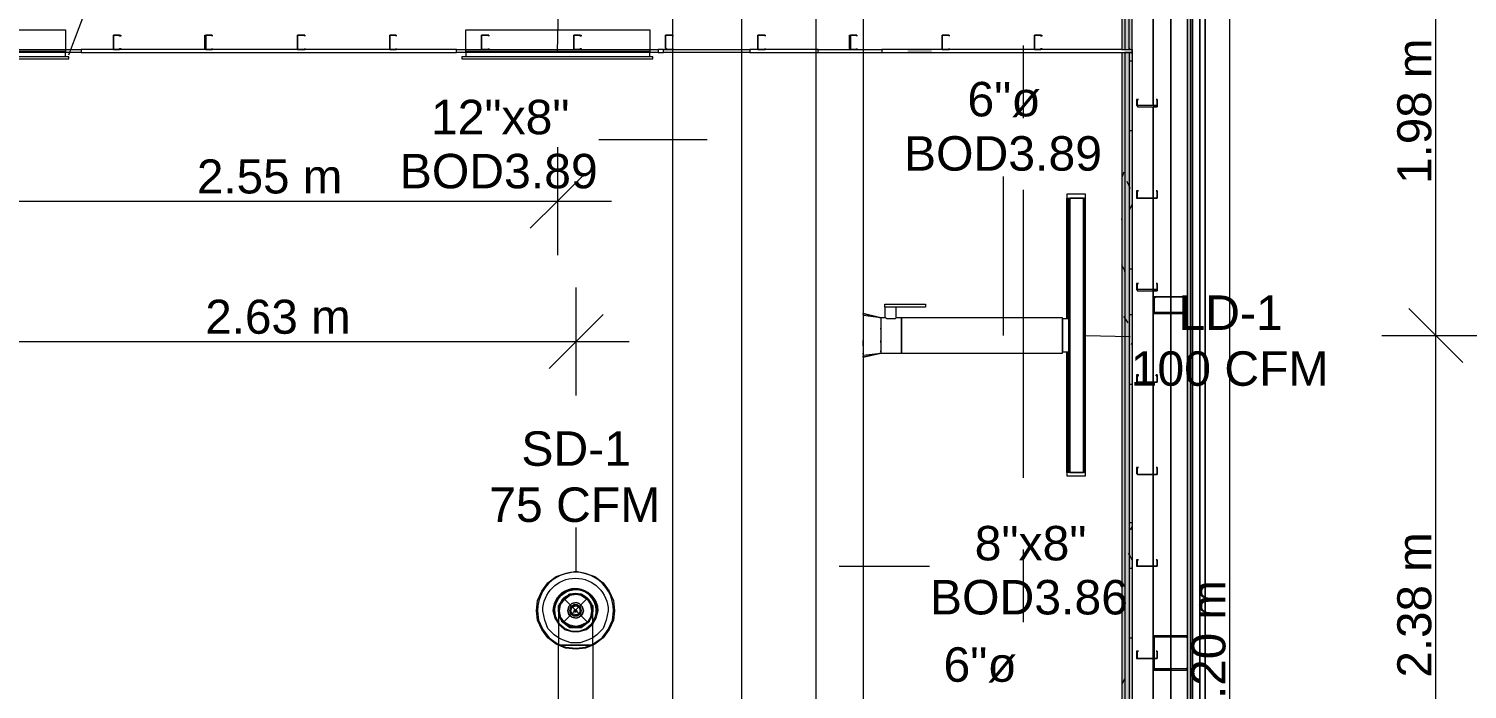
# Model space of a CAD drawing. Header units: metres. Extents: x -2 to 237, y -8 to 52.
# Drawn here: x 51.59 to 57.93, y 19.06 to 21.97 of the extents above; entities that cross this region are included whole.
import ezdxf

# ---------------------------------------------------------------- set-up
doc = ezdxf.new("R2010")
doc.units = ezdxf.units.M
doc.layers.add('HVAC - Ductos', color=5, linetype='Continuous', lineweight=0)
doc.layers.add('PDF2_Text', color=7, linetype='Continuous', lineweight=0)
doc.layers.add('PDF2_Geometry', color=7, linetype='Continuous', lineweight=0, true_color=0xaaaaaa)
doc.layers.add('PDF2_Solid Fills', color=7, linetype='Continuous', lineweight=0, true_color=0xffffff)
doc.styles.add('PDF Helvetica', font='')
doc.styles.get('PDF Helvetica').set_extended_font_data('Helvetica')

msp = doc.modelspace()

# ---------------------------------------------------------------- hatches: boundary and pattern name
at = {"layer": 'PDF2_Solid Fills', "lineweight": 0, "transparency": 33554559}
h = msp.add_hatch(color=256, dxfattribs=at)
h.paths.add_polyline_path([(56.4217, 35.0866), (56.4217, 47.2953), (56.408, 47.2953), (56.408, 35.0866)])
h.paths.add_polyline_path([(56.4217, 21.8644), (56.408, 21.8644), (56.408, 9.5549), (56.4217, 9.5549)])
h.paths.add_polyline_path([(56.4217, 23.3686), (56.408, 23.3686), (56.408, 21.8782), (56.4217, 21.8782)])
h.paths.add_polyline_path([(56.4217, 33.5547), (56.408, 33.5547), (56.408, 23.387), (56.4217, 23.387)])
h.paths.add_polyline_path([(56.4217, 35.0728), (56.408, 35.0728), (56.408, 33.5685), (56.4217, 33.5685)])
h = msp.add_hatch(color=256, dxfattribs=at)
h.paths.add_polyline_path([(56.4217, 35.0866), (56.4401, 35.0866), (56.4401, 47.309), (56.4217, 47.309)])
h.paths.add_polyline_path([(56.4217, 23.387), (56.4401, 23.387), (56.4401, 33.5547), (56.4217, 33.5547)])
h.paths.add_polyline_path([(56.4217, 21.8782), (56.4401, 21.8782), (56.4401, 23.3686), (56.4217, 23.3686)])
h.paths.add_polyline_path([(56.4401, 21.8644), (56.4217, 21.8644), (56.4217, 9.541), (56.4401, 9.541)])
h.paths.add_polyline_path([(56.4217, 33.5685), (56.4401, 33.5685), (56.4401, 35.0728), (56.4217, 35.0728)])
h = msp.add_hatch(color=256, dxfattribs=at)
h.paths.add_polyline_path([(56.4538, 9.5227), (56.4538, 21.8644), (56.4401, 21.8644), (56.4401, 9.5227)])
h.paths.add_polyline_path([(56.4538, 33.5547), (56.4401, 33.5547), (56.4401, 23.387), (56.4538, 23.387)])
h.paths.add_polyline_path([(56.4538, 23.3686), (56.4401, 23.3686), (56.4401, 21.8782), (56.4538, 21.8782)])
h.paths.add_polyline_path([(56.4538, 35.0866), (56.4538, 47.3273), (56.4401, 47.3273), (56.4401, 35.0866)])
h.paths.add_polyline_path([(56.4538, 35.0728), (56.4401, 35.0728), (56.4401, 33.5685), (56.4538, 33.5685)])
h = msp.add_hatch(color=256, dxfattribs=at)
h.paths.add_polyline_path([(56.5456, 20.7224), (56.5501, 20.7866), (56.5456, 20.7866)])
h.paths.add_polyline_path([(56.5501, 20.7178), (56.6969, 20.7132), (56.6969, 20.7866), (56.6923, 20.7866), (56.6923, 20.7178)])
h = msp.add_hatch(color=256, dxfattribs=at)
h.paths.add_polyline_path([(56.5501, 19.1447), (56.6923, 19.1401), (56.6923, 19.1447)])
h.paths.add_polyline_path([(56.6969, 19.1493), (56.6923, 19.1493), (56.6969, 19.1447)])
h.paths.add_polyline_path([(56.5547, 19.2914), (56.6969, 19.2869), (56.6969, 19.2914)])
h.paths.add_polyline_path([(56.5501, 19.2823), (56.5456, 19.2823), (56.5456, 19.1493)])

# ---------------------------------------------------------------- linework, layer by layer
at = {"layer": 'HVAC - Ductos', "lineweight": 0}
for points in [[(56.8849, 9.775), (56.8849, 14.6134), (56.8849, 23.8227), (56.8849, 33.0274), (56.8849, 42.232), (56.8849, 47.0751)], [(51.7621, 21.8552), (51.8996, 22.2175)], [(53.9176, 21.869), (53.9222, 22.0616)], [(51.7621, 21.846), (51.7483, 21.846), (51.7483, 21.869), (50.9366, 21.869), (50.9366, 21.9653), (51.7483, 21.9653), (51.7483, 21.869), (50.9366, 21.869), (50.9366, 21.846), (50.9228, 21.846), (50.9228, 21.8368), (51.7621, 21.8368), (51.7621, 21.846), (50.9228, 21.846)], [(54.3396, 21.846), (54.3258, 21.846), (54.3258, 21.869), (53.514, 21.869), (53.514, 21.9653), (54.3258, 21.9653), (54.3258, 21.869), (53.514, 21.869), (53.514, 21.846), (53.5003, 21.846)], [(50.9457, 21.8368), (51.7391, 21.8368)], [(53.5232, 21.8368), (54.3166, 21.8368)], [(54.5781, 21.4791), (54.101, 21.4791)], [(53.9176, 21.447), (53.9176, 21.2086), (53.9176, 20.9701)], [(54.0369, 21.3278), (53.9176, 21.2086), (53.7984, 21.0893)], [(55.8851, 20.6169), (55.8851, 21.3186)], [(46.2769, 21.2086), (48.859, 21.2086), (51.3722, 21.2086), (54.1561, 21.2086)], [(56.1649, 20.6903), (56.1649, 21.2223), (56.1695, 21.2223), (56.1878, 21.2223), (56.197, 21.2223)], [(56.1695, 21.2223), (56.1695, 20.6903)], [(56.1832, 21.2223), (56.1878, 21.2223), (56.1924, 21.2223)], [(56.2199, 21.2223), (56.2245, 21.2223), (56.2291, 21.2223), (56.2474, 21.2223), (56.2428, 21.2223), (56.2428, 20.0115), (56.2474, 20.0115), (56.2291, 20.0115), (56.2245, 20.0115), (56.2199, 20.0115)], [(56.2245, 21.2223), (56.2291, 21.2223), (56.2337, 21.2223)], [(56.2474, 20.0115), (56.2474, 21.2223)], [(54.0002, 20.3509), (54.0002, 20.5894), (54.0002, 20.8278)], [(54.1194, 20.7087), (54.0002, 20.5894), (53.8809, 20.4701)], [(55.266, 20.7087), (55.266, 20.7132), (55.344, 20.6949), (55.344, 20.6903), (55.344, 20.6857), (55.344, 20.6811), (55.344, 20.6719), (55.344, 20.6536), (55.344, 20.6352), (55.344, 20.6169), (55.344, 20.5986), (55.344, 20.5802), (55.344, 20.5618), (55.344, 20.5527), (55.344, 20.5481), (55.344, 20.5435), (55.344, 20.539), (55.4357, 20.539), (55.4357, 20.5435), (55.4357, 20.5527), (55.4357, 20.5618), (55.4357, 20.5802), (55.4357, 20.5986), (55.4357, 20.6169), (55.4357, 20.6352), (55.4357, 20.6536), (55.4357, 20.6719), (55.4357, 20.6811), (55.4357, 20.6903), (55.4357, 20.6949), (55.4357, 20.6903), (55.4357, 20.6811), (55.4357, 20.6719), (55.4357, 20.6536), (55.4357, 20.6352), (55.4357, 20.6169), (55.4357, 20.5986), (55.4357, 20.5802), (55.4357, 20.5618), (55.4357, 20.5527), (55.4357, 20.5435), (55.4357, 20.539), (56.1465, 20.539), (56.1465, 20.5435), (56.1465, 20.5527), (56.1465, 20.5618), (56.1465, 20.5802), (56.1465, 20.5986), (56.1465, 20.6169), (56.1465, 20.6352), (56.1465, 20.6536), (56.1465, 20.6719), (56.1465, 20.6811), (56.1465, 20.6903), (56.1465, 20.6949), (55.4357, 20.6949), (55.4128, 20.6949), (55.4128, 20.7407), (55.4082, 20.7407), (55.4036, 20.7407), (55.3944, 20.7407), (55.3898, 20.7407), (55.3806, 20.7407), (55.376, 20.7407), (55.3714, 20.7407), (55.3669, 20.7407), (55.3623, 20.7407), (55.3623, 20.6949), (55.344, 20.6949), (55.266, 20.7041)], [(55.344, 20.6949), (55.266, 20.7132), (55.266, 20.7087), (55.266, 20.6995), (55.266, 20.6903), (55.266, 20.6719), (55.266, 20.6628), (55.266, 20.6582), (55.266, 20.649), (55.266, 20.6398), (55.266, 20.6352)], [(55.4128, 20.6949), (55.4082, 20.6903), (55.4036, 20.6903), (55.3944, 20.6903), (55.3852, 20.6903), (55.376, 20.6903), (55.3714, 20.6903), (55.3669, 20.6949), (55.3623, 20.6949)], [(56.1465, 20.6903), (56.1465, 20.6949)], [(55.266, 20.6307), (55.266, 20.6078), (55.266, 20.6032)], [(46.2723, 20.5894), (50.0468, 20.5894), (51.3722, 20.5894), (54.2341, 20.5894)], [(55.266, 20.5986), (55.266, 20.5848), (55.266, 20.5756)], [(55.266, 20.571), (55.266, 20.5756), (55.266, 20.594)], [(55.266, 20.5664), (55.266, 20.5618), (55.266, 20.5435), (55.266, 20.5344), (55.266, 20.5298), (55.266, 20.5252), (55.266, 20.5206), (55.266, 20.5252)], [(56.2474, 20.6169), (56.4447, 20.6124)], [(55.266, 20.5206), (55.344, 20.539), (55.266, 20.5206)], [(55.266, 20.5344), (55.266, 20.539)], [(55.266, 20.5298), (55.344, 20.539)], [(56.197, 20.0115), (56.1878, 20.0115), (56.1695, 20.0115), (56.1649, 20.0115), (56.1649, 20.5435)], [(56.1695, 20.5435), (56.1695, 20.0115)], [(56.1924, 20.0115), (56.1878, 20.0115), (56.1832, 20.0115)], [(56.2337, 20.0115), (56.2291, 20.0115), (56.2245, 20.0115)], [(54.0002, 19.5758), (54.0002, 19.7685)], [(53.9222, 17.7184), (53.9222, 19.2502), (53.913, 19.2548), (53.8763, 19.2823), (53.8488, 19.319), (53.8305, 19.3603), (53.8259, 19.4016), (53.8305, 19.4474), (53.8488, 19.4887), (53.8763, 19.5254), (53.913, 19.5529), (53.9543, 19.5666), (54.0002, 19.5758), (54.0414, 19.5666), (54.0827, 19.5529), (54.1194, 19.5254), (54.1469, 19.4887), (54.1653, 19.4474), (54.1699, 19.4016), (54.1653, 19.3603), (54.1469, 19.319), (54.1194, 19.2823), (54.0827, 19.2548), (54.0736, 19.2502), (54.0736, 17.7184)], [(55.1605, 19.5988), (55.5595, 19.5988)], [(53.9314, 19.3786), (53.9222, 19.4016), (53.9314, 19.4291)], [(53.9268, 19.4291), (53.9268, 19.4337), (53.9314, 19.4337)], [(53.9314, 19.4337), (53.9451, 19.4565), (53.9681, 19.4703)], [(53.9681, 19.4703), (53.9681, 19.4749), (53.9726, 19.4749)], [(53.9726, 19.4703), (54.0002, 19.4749), (54.0231, 19.4703)], [(54.0231, 19.4749), (54.0277, 19.4749), (54.0277, 19.4703)], [(54.0277, 19.4703), (54.0506, 19.4565), (54.0644, 19.4337)], [(54.0644, 19.4337), (54.069, 19.4337), (54.069, 19.4291)], [(54.069, 19.4291), (54.0736, 19.4016), (54.069, 19.3786), (54.069, 19.374), (54.0644, 19.3694)], [(53.9222, 19.4016), (53.9222, 19.397), (53.9222, 19.3786), (53.9222, 19.3511), (53.9222, 19.3098), (53.9222, 19.2685), (53.9222, 19.2502), (53.9314, 19.2502), (53.9451, 19.2502), (53.9589, 19.2502), (53.9772, 19.2502), (54.0002, 19.2502), (54.0185, 19.2502), (54.0369, 19.2502), (54.0506, 19.2502), (54.0644, 19.2502), (54.0736, 19.2502), (54.0736, 19.296), (54.0736, 19.3328), (54.0736, 19.3648), (54.0736, 19.3878), (54.0736, 19.4016)], [(53.9222, 19.397), (53.9222, 19.3832), (53.9314, 19.3648), (53.9451, 19.3511), (53.9589, 19.3374), (53.9772, 19.3282), (54.0002, 19.3282), (53.9726, 19.3328), (53.9681, 19.3328)], [(53.9314, 19.3694), (53.9268, 19.374), (53.9268, 19.3786)], [(53.9681, 19.3374), (53.9451, 19.3511), (53.9314, 19.374)], [(54.0277, 19.3328), (54.0231, 19.3328), (54.0002, 19.3282), (54.0185, 19.3282), (54.0369, 19.3374), (54.0506, 19.3511), (54.0644, 19.3648), (54.0736, 19.3832), (54.0736, 19.397)], [(54.0644, 19.374), (54.0506, 19.3511), (54.0277, 19.3374)], [(54.0736, 19.2823), (54.0552, 19.2731), (54.0185, 19.2594), (53.9772, 19.2594), (53.9405, 19.2731), (53.9222, 19.2823)], [(53.9222, 19.2548), (53.9543, 19.241), (54.0002, 19.2365), (54.0414, 19.241), (54.0736, 19.2548)], [(54.0736, 19.2502), (54.0414, 19.2365), (54.0002, 19.2319), (53.9543, 19.2365), (53.9222, 19.2502)], [(54.0736, 19.2502), (54.0644, 19.2502), (54.0506, 19.2502), (54.0369, 19.2502), (54.0185, 19.2502), (54.0002, 19.2502), (53.9772, 19.2502), (53.9589, 19.2502), (53.9451, 19.2502), (53.9314, 19.2502), (53.9222, 19.2502)]]:
    msp.add_lwpolyline(points, dxfattribs=at)
at = {"layer": 'HVAC - Ductos', "color": 252, "lineweight": 0, "true_color": 0x939598}
for points in [[(57.793, 9.775), (57.793, 10.6326), (57.793, 12.4304), (57.793, 14.0952), (57.793, 16.0995), (57.793, 18.2412), (57.793, 20.6169), (57.793, 22.5981), (57.793, 25.1986), (57.793, 27.3954), (57.793, 29.5922), (57.793, 31.5964), (57.793, 33.0274), (57.793, 34.3482), (57.793, 38.5447), (57.793, 39.4848), (57.793, 40.7461), (57.793, 42.232), (57.793, 44.4334), (57.793, 47.0751)], [(57.6737, 20.7361), (57.793, 20.6169), (57.9122, 20.4977)], [(57.5545, 20.6169), (57.793, 20.6169), (58.0315, 20.6169)]]:
    msp.add_lwpolyline(points, dxfattribs=at)
at = {"layer": 'HVAC - Ductos', "lineweight": 0}
for points in [[(54.7294, 25.5058), (54.7294, 17.3882), (54.4267, 17.3882), (54.4267, 25.5058)], [(55.0596, 18.8099), (55.0596, 22.8412), (55.266, 22.8412), (55.266, 18.8099)], [(51.6245, 21.869), (51.7437, 21.869)], [(53.4957, 21.846), (53.4957, 21.8368), (54.3396, 21.8368), (54.3396, 21.846)], [(53.5232, 21.869), (53.6425, 21.869)], [(53.725, 21.869), (53.8809, 21.869)], [(53.9589, 21.869), (54.1194, 21.869)], [(54.1974, 21.869), (54.3212, 21.869)], [(56.2474, 21.2406), (56.1649, 21.2406), (56.1649, 21.2223), (56.2474, 21.2223)], [(56.2383, 21.2223), (56.1786, 21.2223), (56.1786, 20.0115), (56.174, 20.0115), (56.174, 21.2223), (56.1786, 21.2223), (56.1786, 20.0115), (56.2383, 20.0115)], [(55.5411, 20.7545), (55.5411, 20.7407), (55.3623, 20.7407), (55.3623, 20.7545)], [(56.174, 20.5435), (56.174, 20.5527), (56.174, 20.5664), (56.174, 20.5802), (56.174, 20.5986), (56.174, 20.6169), (56.174, 20.6352), (56.174, 20.6536), (56.174, 20.6719), (56.174, 20.6811), (56.174, 20.6903), (56.1465, 20.6903), (56.1465, 20.6811), (56.1465, 20.6719), (56.1465, 20.6536), (56.1465, 20.6352), (56.1465, 20.6169), (56.1465, 20.5986), (56.1465, 20.5802), (56.1465, 20.5664), (56.1465, 20.5527), (56.1465, 20.5435)], [(55.344, 20.6444), (55.344, 20.649)], [(55.344, 20.5848), (55.344, 20.5894), (55.344, 20.594), (55.344, 20.5894)], [(55.344, 20.5435), (55.344, 20.5481)], [(56.2474, 19.9977), (56.2474, 20.0115), (56.1649, 20.0115), (56.1649, 19.9977)], [(54.069, 19.3832), (54.0598, 19.3648), (54.0506, 19.3511), (54.0369, 19.3374), (54.0185, 19.3328), (54.0002, 19.3282), (53.9772, 19.3328), (53.9589, 19.3374), (53.9451, 19.3511), (53.9359, 19.3648), (53.9268, 19.3832), (53.9222, 19.4016), (53.9268, 19.4199), (53.9359, 19.4382), (53.9451, 19.4565), (53.9589, 19.4657), (53.9772, 19.4749), (54.0002, 19.4749), (54.0185, 19.4749), (54.0369, 19.4657), (54.0506, 19.4565), (54.0598, 19.4382), (54.069, 19.4199), (54.0736, 19.4016)], [(53.9268, 19.4245), (53.9222, 19.4245)], [(53.9222, 19.4016), (53.9222, 19.4245), (53.9222, 19.4016), (53.9222, 19.397)], [(54.0644, 19.374), (54.0506, 19.3511), (54.0231, 19.3374), (54.0002, 19.3328), (53.9726, 19.3374), (53.9497, 19.3511), (53.9314, 19.374), (53.9268, 19.4016), (53.9314, 19.4291), (53.9497, 19.452), (53.9726, 19.4703), (54.0002, 19.4749), (54.0231, 19.4703), (54.0506, 19.452), (54.0644, 19.4291), (54.069, 19.4016)], [(53.9681, 19.4199), (53.9635, 19.4016), (53.9681, 19.4199), (53.9818, 19.4337), (54.0002, 19.4382), (54.0139, 19.4337), (54.0277, 19.4199), (54.0323, 19.4016), (54.0277, 19.4199), (54.0139, 19.4337), (54.0002, 19.4382), (53.9818, 19.4337)], [(53.9772, 19.4153), (53.9726, 19.4016), (53.9772, 19.4199), (53.991, 19.4291), (54.0048, 19.4291), (54.0185, 19.4199), (54.0231, 19.4016), (54.0185, 19.4153), (54.0048, 19.4245), (53.991, 19.4245)], [(54.0139, 19.3878), (54.0002, 19.3832), (53.9818, 19.3878), (53.9772, 19.4016), (53.9818, 19.4153), (54.0002, 19.4245), (54.0139, 19.4153), (54.0185, 19.4016)], [(54.0736, 19.4245), (54.069, 19.4245)], [(54.0736, 19.397), (54.0736, 19.4016), (54.0736, 19.4245), (54.0736, 19.4016)], [(53.8993, 19.4016), (53.9085, 19.3694), (53.9222, 19.3465), (53.9085, 19.3694)], [(54.0277, 19.3878), (54.0323, 19.4016), (54.0277, 19.3832), (54.0139, 19.374), (54.0002, 19.3694), (53.9818, 19.374), (53.9681, 19.3832), (53.9635, 19.4016), (53.9681, 19.3878), (53.9818, 19.374), (54.0002, 19.3694), (54.0139, 19.374)], [(54.0185, 19.3878), (54.0231, 19.4016), (54.0185, 19.3878), (54.0048, 19.3786), (53.991, 19.3786), (53.9772, 19.3878), (53.9726, 19.4016), (53.9772, 19.3878), (53.991, 19.3786), (54.0048, 19.3786)], [(53.9956, 19.4062), (53.991, 19.4016), (53.9956, 19.4062), (54.0002, 19.4062), (54.0048, 19.4016), (54.0002, 19.4062)], [(54.0002, 19.397), (54.0048, 19.4016), (54.0002, 19.397), (53.9956, 19.397), (53.991, 19.4016), (53.9956, 19.397)], [(53.9268, 19.3419), (53.9497, 19.3236), (53.9818, 19.3098), (54.0139, 19.3098), (54.046, 19.3236), (54.069, 19.3419), (54.0736, 19.3511), (54.069, 19.3419), (54.046, 19.3236), (54.0139, 19.3098), (53.9818, 19.3098), (53.9497, 19.3236), (53.9268, 19.3419), (53.9222, 19.3511)], [(54.0736, 19.3419), (54.046, 19.319), (54.0139, 19.3098), (53.9818, 19.3098), (53.9497, 19.319), (53.9222, 19.3419), (53.9222, 19.3465), (53.9222, 19.3419), (53.9497, 19.319), (53.9818, 19.3098), (54.0139, 19.3098), (54.046, 19.319), (54.0736, 19.3419), (54.0736, 19.3465)]]:
    msp.add_lwpolyline(points, close=True, dxfattribs=at)
for points in [[(54.0736, 19.2548), (54.0827, 19.2594), (54.1148, 19.2823), (54.1424, 19.319), (54.1607, 19.3603), (54.1653, 19.4016, 1.013389), (53.8305, 19.4016), (53.835, 19.3603), (53.8534, 19.319), (53.8809, 19.2823), (53.913, 19.2594), (53.9222, 19.2548)], [(53.9222, 19.2823), (53.9039, 19.296), (53.8763, 19.3236), (53.8626, 19.3603), (53.8534, 19.4016, -0.994113), (54.1424, 19.4016), (54.1332, 19.3603), (54.1194, 19.3236), (54.0919, 19.296), (54.0736, 19.2823)]]:
    msp.add_lwpolyline(points, format="xyb", dxfattribs=at)
for points in [[(54.0965, 19.4016), (54.0873, 19.3694), (54.0736, 19.3465, 1.389786), (53.8993, 19.4016, -0.990069)], [(53.9039, 19.4016), (53.9085, 19.3694), (53.9222, 19.3511, -1.353222), (54.0919, 19.4016), (54.0873, 19.3694), (54.0736, 19.3511, 1.352664)], [(54.069, 19.4245, 0.751046), (53.9268, 19.4245, -0.75132)]]:
    msp.add_lwpolyline(points, format="xyb", close=True, dxfattribs=at)
at = {"layer": 'PDF2_Geometry', "lineweight": 0}
for points in [[(56.4538, 21.8644), (56.4538, 21.8782), (56.4538, 23.3686), (56.4538, 23.387), (56.4538, 33.5547), (56.4538, 33.5685), (56.4401, 33.5685), (56.4217, 33.5685), (56.408, 33.5685)], [(56.408, 23.3686), (56.408, 21.8782), (55.3485, 21.8782), (55.3485, 21.8644), (56.408, 21.8644), (56.408, 9.5548), (4.4593, 9.5548)], [(56.4401, 21.8782), (56.4401, 23.3686), (56.4217, 23.3686), (56.408, 23.3686), (56.4217, 23.3686)], [(56.4401, 23.3686), (56.4538, 23.3686), (56.4538, 23.387), (56.4538, 23.3686), (56.4401, 23.3686), (56.4217, 23.3686), (56.4217, 21.8782)], [(56.5456, 21.6305), (56.5456, 22.0341), (56.5456, 22.4422), (56.5456, 22.8458)], [(56.5456, 22.0341), (56.5456, 21.6305), (56.5639, 21.6305), (56.5639, 21.658), (56.5593, 21.658), (56.5639, 21.658), (56.5639, 21.6305), (56.5639, 21.6259), (56.5456, 21.6259), (56.5456, 21.2223), (56.5456, 20.8141), (56.5456, 20.4105), (56.5456, 20.0023), (56.5456, 19.5988), (56.5456, 19.1906), (56.5456, 18.787)], [(55.9722, 21.8965), (55.9722, 21.5754)], [(56.408, 21.8644), (56.4538, 21.8644), (56.4401, 21.8644), (56.4217, 21.8644), (56.4217, 9.5548), (56.4217, 9.541), (4.4593, 9.541)], [(46.9419, 21.8644), (48.57, 21.8644), (48.57, 21.8782), (49.4598, 21.8782), (49.4598, 21.8644), (50.9274, 21.8644), (50.9274, 21.8782), (51.8171, 21.8782), (51.8171, 21.8644), (53.4728, 21.8644), (53.4728, 21.8782), (54.3625, 21.8782), (54.3625, 21.8644), (54.3854, 21.8644), (54.3854, 21.8782), (54.7661, 21.8782), (54.7661, 21.8644), (55.0688, 21.8644), (55.3485, 21.8644)], [(51.8171, 21.8644), (50.9274, 21.8644)], [(54.3625, 21.8644), (53.4728, 21.8644)], [(54.7661, 21.8644), (54.3854, 21.8644)], [(55.0688, 21.8644), (55.0688, 21.8782), (55.3485, 21.8782), (55.3485, 21.8644), (56.408, 21.8644), (56.4217, 21.8644)], [(56.408, 21.8782), (56.4217, 21.8782), (56.4401, 21.8782), (56.4538, 21.8782), (56.4538, 21.8644), (56.4538, 9.5548), (56.4538, 9.5227), (56.4538, 9.5089), (56.1282, 9.5089), (55.7246, 9.5089)], [(56.4401, 21.8644), (56.4401, 9.5548), (56.4401, 9.541), (56.4401, 9.5319)], [(56.5456, 18.787), (56.5456, 19.1906), (56.5456, 19.5988), (56.5456, 20.0023), (56.5456, 20.4105), (56.5456, 20.8141), (56.5456, 21.2223), (56.5456, 21.6259)], [(55.9722, 21.259), (55.9722, 19.9886)], [(56.5456, 20.8187), (56.5639, 20.8187), (56.5639, 20.8462), (56.5593, 20.8462), (56.5639, 20.8462), (56.5639, 20.8187), (56.5639, 20.8141), (56.5456, 20.8141)], [(56.5456, 20.7178), (56.5456, 20.7224), (56.5456, 20.7821), (56.5456, 20.7866)], [(56.5501, 20.7866), (56.5547, 20.7866), (56.6235, 20.7866), (56.5547, 20.7866), (56.5547, 20.7821), (56.5501, 20.7821), (56.5501, 20.7224), (56.5501, 20.7178), (56.5547, 20.7178), (56.6235, 20.7178)], [(56.6969, 19.2823), (56.6969, 20.7499), (56.6969, 19.2181), (56.6969, 17.6817), (56.6969, 19.1493)], [(56.7749, 20.7132), (56.7749, 20.7912)], [(56.6235, 20.7132), (56.5547, 20.7132), (56.5501, 20.7132)], [(56.6877, 20.7132), (56.6923, 20.7178)], [(55.9722, 19.6722), (55.9722, 19.3511)], [(56.6235, 19.2914), (56.5547, 19.2914), (56.5501, 19.2914)], [(56.5456, 19.1447), (56.5456, 19.1493), (56.5456, 19.1906), (56.5456, 19.2823), (56.5456, 19.2869)], [(56.6235, 19.2869), (56.5547, 19.2869), (56.5501, 19.2869), (56.5501, 19.2823), (56.5501, 19.1906), (56.5501, 19.1493), (56.5501, 19.1447), (56.5547, 19.1447), (56.6235, 19.1447)], [(56.7749, 19.1814), (56.7749, 19.2548)], [(56.6969, 19.2089), (56.6969, 19.2135)], [(56.5501, 19.1401), (56.5547, 19.1401), (56.6235, 19.1401), (56.6281, 19.1447)]]:
    msp.add_lwpolyline(points, dxfattribs=at)
for points in [[(56.6969, 22.2863), (56.6969, 20.7499)], [(56.7107, 22.2863), (56.7107, 20.7499)], [(56.7198, 22.2863), (56.7198, 20.7499)], [(56.7519, 22.2863), (56.7519, 20.7499)], [(56.7749, 19.2181), (56.7749, 20.7499), (56.7749, 22.2863), (56.7749, 20.7499), (56.7749, 19.2181), (56.7749, 17.6817)], [(56.6235, 20.7499), (56.6235, 20.7866), (56.6235, 22.245), (56.6235, 20.7866), (56.6235, 20.7499), (56.6235, 20.7178)], [(51.9593, 21.8782), (51.9593, 21.8828), (51.9593, 21.9423), (51.9914, 21.9423), (51.9914, 21.9377), (51.9868, 21.9377), (51.9868, 21.9423), (51.9593, 21.9423), (51.9593, 21.8828), (51.9593, 21.8782), (51.9868, 21.8782), (51.9868, 21.8828), (51.9914, 21.8828), (51.9914, 21.8782)], [(52.3675, 21.8782), (52.3629, 21.8828), (52.3629, 21.9423), (52.3675, 21.9423), (52.395, 21.9423), (52.395, 21.9377), (52.395, 21.9423), (52.3675, 21.9423), (52.3675, 21.8828), (52.3675, 21.8782), (52.395, 21.8782)], [(52.771, 21.8782), (52.771, 21.8828), (52.771, 21.9423), (52.8032, 21.9423), (52.8032, 21.9377), (52.8032, 21.9423), (52.771, 21.9423), (52.771, 21.8828), (52.771, 21.8782), (52.8032, 21.8782)], [(53.1792, 21.8782), (53.1792, 21.8828), (53.1792, 21.9423), (53.2068, 21.9423), (53.2068, 21.9377), (53.2068, 21.9423), (53.1792, 21.9423), (53.1792, 21.8828), (53.1792, 21.8782), (53.2068, 21.8782)], [(53.5874, 21.8782), (53.5828, 21.8782), (53.5828, 21.8828), (53.5828, 21.9423), (53.5874, 21.9423), (53.6149, 21.9423), (53.6149, 21.9377), (53.6149, 21.9423), (53.5874, 21.9423), (53.5828, 21.9423), (53.5828, 21.8828), (53.5828, 21.8782), (53.5874, 21.8782), (53.6149, 21.8782)], [(53.991, 21.8782), (53.991, 21.8828), (53.991, 21.9423), (54.0231, 21.9423), (54.0231, 21.9377), (54.0185, 21.9377), (54.0185, 21.9423), (53.991, 21.9423), (53.991, 21.8828), (53.991, 21.8782), (54.0185, 21.8782), (54.0185, 21.8828), (54.0231, 21.8828), (54.0231, 21.8782)], [(54.3992, 21.8782), (54.3946, 21.8782), (54.3946, 21.8828), (54.3946, 21.9423), (54.3992, 21.9423), (54.4267, 21.9423), (54.4267, 21.9377), (54.4267, 21.9423), (54.3992, 21.9423), (54.3946, 21.9423), (54.3946, 21.8828), (54.3992, 21.8828), (54.3992, 21.8782), (54.4267, 21.8782)], [(54.8027, 21.8782), (54.8027, 21.8828), (54.8027, 21.9423), (54.8349, 21.9423), (54.8349, 21.9377), (54.8349, 21.9423), (54.8027, 21.9423), (54.8027, 21.8828), (54.8027, 21.8782), (54.8349, 21.8782)], [(55.2109, 21.8782), (55.2063, 21.8828), (55.2063, 21.9423), (55.2109, 21.9423), (55.2385, 21.9423), (55.2385, 21.9377), (55.2385, 21.9423), (55.2109, 21.9423), (55.2109, 21.8828), (55.2109, 21.8782), (55.2385, 21.8782)], [(55.6145, 21.8782), (55.6145, 21.8828), (55.6145, 21.9423), (55.6466, 21.9423), (55.6466, 21.9377), (55.6466, 21.9423), (55.6145, 21.9423), (55.6145, 21.8828), (55.6145, 21.8782), (55.6466, 21.8782)], [(56.0227, 21.8782), (56.0227, 21.8828), (56.0227, 21.9423), (56.0548, 21.9423), (56.0548, 21.9377), (56.0502, 21.9377), (56.0502, 21.9423), (56.0227, 21.9423), (56.0227, 21.8828), (56.0227, 21.8782), (56.0502, 21.8782), (56.0502, 21.8828), (56.0548, 21.8828), (56.0548, 21.8782)], [(53.4728, 21.8782), (51.8171, 21.8782), (51.8171, 21.8644), (53.4728, 21.8644)], [(52.395, 21.8828), (52.395, 21.8782)], [(52.8032, 21.8828), (52.8032, 21.8782)], [(53.2068, 21.8828), (53.2068, 21.8782)], [(53.6149, 21.8828), (53.6149, 21.8782)], [(54.3854, 21.8782), (54.3625, 21.8782), (54.3625, 21.8644), (54.3854, 21.8644)], [(54.4267, 21.8828), (54.4267, 21.8782)], [(55.0688, 21.8782), (54.7661, 21.8782), (54.7661, 21.8644), (55.0688, 21.8644)], [(54.8349, 21.8828), (54.8349, 21.8782)], [(55.2385, 21.8828), (55.2385, 21.8782)], [(55.4632, 21.8782), (55.4677, 21.8782), (55.4769, 21.8782), (55.4861, 21.8782), (55.4999, 21.8782), (55.5137, 21.8782), (55.5274, 21.8782), (55.5411, 21.8782), (55.5549, 21.8782), (55.5641, 21.8782), (55.5687, 21.8782), (55.5641, 21.8782), (55.5549, 21.8782), (55.5411, 21.8782), (55.5274, 21.8782), (55.5137, 21.8782), (55.4999, 21.8782), (55.4861, 21.8782), (55.4769, 21.8782), (55.4677, 21.8782)], [(55.4632, 21.8644), (55.4677, 21.8644), (55.4769, 21.8644), (55.4861, 21.8644), (55.4999, 21.8644), (55.5137, 21.8644), (55.5274, 21.8644), (55.5411, 21.8644), (55.5549, 21.8644), (55.5641, 21.8644), (55.5687, 21.8644), (55.5641, 21.8644), (55.5549, 21.8644), (55.5411, 21.8644), (55.5274, 21.8644), (55.5137, 21.8644), (55.4999, 21.8644), (55.4861, 21.8644), (55.4769, 21.8644), (55.4677, 21.8644)], [(55.6466, 21.8828), (55.6466, 21.8782)], [(56.4722, 21.658), (56.4722, 21.6305), (56.4767, 21.6305), (56.4767, 21.6259), (56.5639, 21.6259), (56.5639, 21.6305), (56.5639, 21.658), (56.5593, 21.658), (56.5639, 21.658), (56.5639, 21.6305), (56.4767, 21.6305), (56.4767, 21.658), (56.4813, 21.658)], [(56.4722, 21.2544), (56.4722, 21.2223), (56.4767, 21.2223), (56.5639, 21.2223), (56.5639, 21.2544), (56.5593, 21.2544), (56.5639, 21.2544), (56.5639, 21.2223), (56.4767, 21.2223), (56.4767, 21.2544), (56.4813, 21.2544)], [(56.5639, 21.2223), (56.5639, 21.2544), (56.5593, 21.2544), (56.5639, 21.2544), (56.5639, 21.2223), (56.5456, 21.2223)], [(56.4722, 20.8462), (56.4722, 20.8187), (56.4767, 20.8141), (56.5639, 20.8141), (56.5639, 20.8187), (56.5639, 20.8462), (56.5593, 20.8462), (56.5639, 20.8462), (56.5639, 20.8187), (56.4767, 20.8187), (56.4767, 20.8462), (56.4813, 20.8462)], [(56.6923, 20.7132), (56.6969, 20.7132), (56.6969, 20.7224), (56.6969, 20.7821), (56.6969, 20.7866), (56.6923, 20.7866), (56.5547, 20.7866), (56.5501, 20.7866), (56.5456, 20.7821), (56.5456, 20.7224), (56.5501, 20.7132), (56.5547, 20.7132)], [(56.6923, 20.7821), (56.6923, 20.7224), (56.6923, 20.7178), (56.5547, 20.7178), (56.5501, 20.7178), (56.5501, 20.7224), (56.5501, 20.7821), (56.5547, 20.7866), (56.6923, 20.7866)], [(56.7107, 20.7499), (56.7107, 19.2181)], [(56.7198, 20.7499), (56.7198, 19.2181)], [(56.7519, 20.7499), (56.7519, 19.2181)], [(56.6235, 20.7132), (56.6235, 19.2914)], [(56.4722, 20.4426), (56.4722, 20.4105), (56.4767, 20.4105), (56.5639, 20.4105), (56.5639, 20.4426), (56.5593, 20.4426), (56.5593, 20.4381), (56.5639, 20.4381), (56.5639, 20.4105), (56.4767, 20.4105), (56.4767, 20.4381), (56.4813, 20.4381), (56.4813, 20.4426)], [(56.5639, 20.4105), (56.5639, 20.4381), (56.5593, 20.4381), (56.5593, 20.4426), (56.5639, 20.4426), (56.5639, 20.4105), (56.5456, 20.4105)], [(56.4722, 20.0345), (56.4722, 20.0069), (56.4767, 20.0023), (56.5639, 20.0023), (56.5639, 20.0069), (56.5639, 20.0345), (56.5593, 20.0345), (56.5639, 20.0345), (56.5639, 20.0069), (56.5639, 20.0023), (56.4767, 20.0023), (56.4767, 20.0069), (56.4767, 20.0345), (56.4813, 20.0345)], [(56.5639, 20.0023), (56.5639, 20.0069), (56.5639, 20.0345), (56.5593, 20.0345), (56.5639, 20.0345), (56.5639, 20.0069), (56.5639, 20.0023), (56.5456, 20.0023)], [(56.4722, 19.6262), (56.4722, 19.5988), (56.4767, 19.5988), (56.5639, 19.5988), (56.5639, 19.6262), (56.5593, 19.6262), (56.5639, 19.6262), (56.5639, 19.5988), (56.4767, 19.5988), (56.4767, 19.6262), (56.4813, 19.6262)], [(56.5639, 19.5988), (56.5639, 19.6262), (56.5593, 19.6262), (56.5639, 19.6262), (56.5639, 19.5988), (56.5456, 19.5988)], [(56.5456, 19.2823), (56.5456, 19.1906), (56.5456, 19.1493), (56.5501, 19.1447), (56.5547, 19.1401), (56.6923, 19.1401), (56.6969, 19.1447), (56.6969, 19.1493), (56.6969, 19.2823), (56.6969, 19.2914), (56.6923, 19.2914), (56.5547, 19.2914), (56.5501, 19.2914)], [(56.5547, 19.1447), (56.5501, 19.1447), (56.5501, 19.1493), (56.5501, 19.1906), (56.5501, 19.2823), (56.5501, 19.2869), (56.5547, 19.2869), (56.6923, 19.2869), (56.6969, 19.2823), (56.6969, 19.1493), (56.6923, 19.1447)], [(56.6235, 19.2869), (56.6235, 19.2181), (56.6235, 19.1447), (56.6235, 19.2181)], [(56.4722, 19.2227), (56.4722, 19.1906), (56.4767, 19.1906), (56.5639, 19.1906), (56.5639, 19.2227), (56.5593, 19.2227), (56.5639, 19.2227), (56.5639, 19.1906), (56.4767, 19.1906), (56.4767, 19.2227), (56.4813, 19.2227)], [(56.5639, 19.1906), (56.5639, 19.2227), (56.5593, 19.2227), (56.5639, 19.2227), (56.5639, 19.1906), (56.5501, 19.1906)], [(56.7107, 19.2181), (56.7107, 17.6817)], [(56.7198, 19.2181), (56.7198, 17.6817)], [(56.7519, 19.2181), (56.7519, 17.6817)], [(56.6235, 17.7184), (56.6235, 19.1401)]]:
    msp.add_lwpolyline(points, close=True, dxfattribs=at)
at = {"layer": 'PDF2_Geometry', "color": 254, "lineweight": 0, "true_color": 0xd2d2d2}
for points in [[(52.3629, 21.9239), (52.3675, 21.9285)], [(56.5043, 20.4105), (56.5089, 20.4105)]]:
    msp.add_lwpolyline(points, dxfattribs=at)
at = {"layer": 'PDF2_Geometry', "color": 254, "lineweight": 0, "true_color": 0xeaeaea}
for points in [[(56.4447, 21.8782), (56.4401, 21.8873)], [(56.4538, 21.8598), (56.4538, 21.8644)], [(56.4447, 21.8277), (56.4538, 21.8277)], [(56.4447, 21.5204), (56.4538, 21.5204)], [(56.4171, 21.3369), (56.408, 21.314)], [(56.4447, 21.2636), (56.4401, 21.2773), (56.4309, 21.2957)], [(56.4538, 21.1948), (56.4401, 21.1718)], [(56.408, 21.126), (56.408, 21.1306)], [(56.4217, 20.8966), (56.4217, 20.9012), (56.408, 20.9288)], [(56.4447, 20.9104), (56.4538, 20.9104)], [(56.4355, 20.6719), (56.4217, 20.6949), (56.4171, 20.6995)], [(56.4447, 20.7087), (56.4538, 20.7087)], [(56.4538, 20.5848), (56.4492, 20.5756)], [(56.4447, 20.4013), (56.4538, 20.4013)], [(56.4447, 19.7913), (56.4538, 19.7913)], [(56.4538, 19.773), (56.4447, 19.7593)], [(56.4538, 19.6262), (56.4401, 19.6492), (56.4355, 19.6538)], [(56.4447, 19.5896), (56.4538, 19.5896)], [(56.4447, 19.2823), (56.4538, 19.2823)], [(56.4217, 19.1034), (56.408, 19.0759)]]:
    msp.add_lwpolyline(points, dxfattribs=at)
at = {"layer": 'PDF2_Geometry', "color": 8, "lineweight": 0, "true_color": 0x808080}
msp.add_lwpolyline([(54.0598, 19.4474), (54.0231, 19.4749), (53.9726, 19.4749), (53.9359, 19.4474), (53.9222, 19.4016), (53.9359, 19.3557), (53.9726, 19.3282), (54.0231, 19.3282), (54.0598, 19.3557), (54.0736, 19.4016)], close=True, dxfattribs=at)
for points in [[(53.9451, 19.4565), (54.0506, 19.3511)], [(54.0506, 19.4565), (53.9451, 19.3511)]]:
    msp.add_lwpolyline(points, dxfattribs=at)

# ---------------------------------------------------------------- texts
at = {"layer": 'PDF2_Text', "color": 252, "lineweight": 0, "true_color": 0x939598, "char_height": 0.15017, "attachment_point": 4, "rotation": 90, "style": 'PDF Helvetica'}
for s, insert in [('1.98 m', (57.699, 21.2854)), ('2.38 m', (57.699, 19.1068))]:
    msp.add_mtext(s, dxfattribs=dict(at, insert=insert))
at = {"layer": 'PDF2_Text', "lineweight": 0, "attachment_point": 4, "style": 'PDF Helvetica'}
for s, insert, char_height in [('6"ø', (55.7265, 21.6572), 0.15205), ('12"x8"', (53.3599, 21.5792), 0.15205), ('BOD3.89', (55.4467, 21.4187), 0.15205), ('2.55 m', (52.328, 21.3171), 0.15017), ('BOD3.89', (53.2223, 21.3407), 0.15205), ('2.63 m', (52.3647, 20.698), 0.15017), ('LD-1', (56.6575, 20.717), 0.15205), ('100 CFM', (56.4466, 20.4693), 0.15205), ('SD-1', (53.7589, 20.1162), 0.15205), ('75 CFM', (53.6168, 19.8685), 0.15205), ('8"x8"', (55.7586, 19.6988), 0.15205), ('BOD3.86', (55.5614, 19.4603), 0.15205), ('6"ø', (55.621, 19.1622), 0.15205)]:
    msp.add_mtext(s, dxfattribs=dict(at, insert=insert, char_height=char_height))
at = {"layer": 'PDF2_Text', "lineweight": 0, "insert": (56.7908, 18.8958), "char_height": 0.15017, "attachment_point": 4, "rotation": 90, "style": 'PDF Helvetica'}
msp.add_mtext('9.20 m', dxfattribs=at)

doc.saveas('drawing.dxf')
